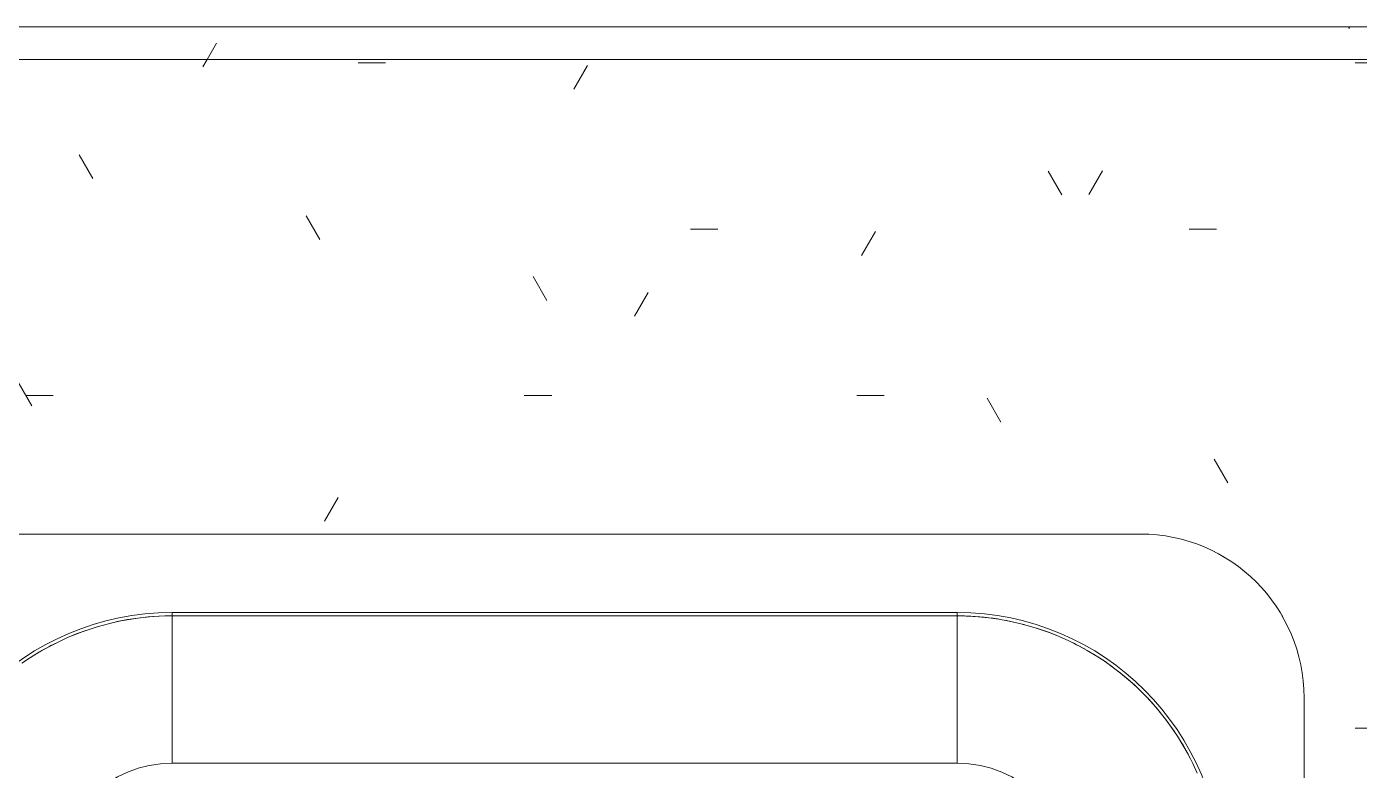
# Model space of a CAD drawing. Header units: millimetres. Extents: x 13463 to 25661, y -8446 to 5210.
# Drawn here: x 21583.5 to 21990.8, y -7471.8 to -7244.6 of the extents above; entities that cross this region are included whole.
import ezdxf

# ---------------------------------------------------------------- set-up
doc = ezdxf.new("R2010")
doc.units = ezdxf.units.MM
doc.layers.add('A-GENM', color=13, linetype='Continuous', lineweight=9)
doc.layers.add('G-IMPT', color=8, linetype='Continuous', lineweight=9)
pattern_1 = [(0, (14775.85, -10862.62), (203.2, 50.8), [8.382, -144.018, 8.382, -144.018, -812.8]), (0, (14775.85, -10862.62), (203.2, 50.8), [-304.8, 8.382, -296.418, 8.382, -144.018, -355.6]), (0, (14775.85, -10862.62), (203.2, 50.8), [-762, 8.382, -93.218, 8.382, -245.618]), (120, (14852.05, -10837.22), (-145.5941, 150.57636), [8.382, -144.018, 8.382, -144.018, -812.8]), (120, (14852.05, -10837.22), (-145.5941, 150.57636), [-304.8, 8.382, -296.418, 8.382, -144.018, -355.6]), (120, (14852.05, -10837.22), (-145.5941, 150.57636), [-762, 8.382, -93.218, 8.382, -245.618]), (240, (14877.45, -10735.62), (-57.6059, -201.37636), [8.382, -144.018, 8.382, -144.018, -812.8]), (240, (14877.45, -10735.62), (-57.6059, -201.37636), [-304.8, 8.382, -296.418, 8.382, -144.018, -355.6]), (240, (14877.45, -10735.62), (-57.6059, -201.37636), [-762, 8.382, -93.218, 8.382, -245.618])]

# ---------------------------------------------------------------- blocks, each defined once
blk = doc.blocks.new('CRT_MGN_COZ_Fogão a lenha completo - CRT_MGN_COZ_Fogão a lenha completo-5005769-VISTA SUPERIOR BANCADA CHURRASQUEIRA')
at = {"layer": 'A-GENM'}
h = blk.add_hatch(dxfattribs=at)
h.set_pattern_fill('FP_79', color=256, style=0, pattern_type=2)
h.set_pattern_definition(pattern_1)
h.paths.add_polyline_path([(16479.65, -7944.62), (16489.65, -7944.62), (16489.65, -7244.62), (13889.65, -7244.62), (13889.65, -7254.62), (16479.65, -7254.62), (16479.65, -7857.35)])
h = blk.add_hatch(dxfattribs=at)
h.set_pattern_fill('FP_79', color=256, style=0, pattern_type=2)
h.set_pattern_definition(pattern_1)
h.paths.add_polyline_path([(16479.65, -7944.62), (16479.65, -7254.62), (13889.65, -7254.62), (13889.65, -7944.62), (16294.59, -7944.62)])
h.paths.add_polyline_path([(15574.34, -7789.62), (14787.82, -7789.38), (14779.78, -7787.92), (14778.21, -7787.47), (14773.59, -7785.81), (14767.35, -7782.64), (14764.95, -7781.19), (14761.01, -7778.27), (14757.37, -7774.98), (14754.08, -7771.34), (14749.42, -7764.62), (14748.63, -7763.19), (14746.53, -7758.75), (14744.37, -7752.1), (14743.69, -7749.37), (14742.97, -7744.52), (14742.73, -7739.62), (14742.97, -7444.72), (14744.43, -7436.68), (14744.88, -7435.11), (14746.8, -7429.91), (14749.71, -7424.25), (14751.15, -7421.84), (14754.08, -7417.9), (14757.37, -7414.26), (14761.01, -7410.97), (14767.73, -7406.32), (14769.16, -7405.52), (14773.59, -7403.43), (14780.25, -7401.26), (14782.97, -7400.58), (14787.82, -7399.86), (14792.73, -7399.62), (15175.67, -7399.62), (15175.69, -7367.22), (15137.65, -7367.12), (15137.65, -7322.12), (15189.03, -7322.21), (15189.65, -7322.12), (15197.39, -7323.62), (15203.38, -7326.92), (15208.26, -7332.19), (15211.12, -7338.13), (15212.15, -7344.62), (15210.8, -7352.06), (15207.45, -7358.25), (15203.61, -7362.32), (15203.67, -7399.62), (15587.63, -7399.86), (15595.67, -7401.32), (15597.24, -7401.77), (15601.86, -7403.43), (15608.1, -7406.6), (15610.5, -7408.05), (15614.45, -7410.97), (15618.08, -7414.26), (15621.38, -7417.9), (15626.03, -7424.62), (15626.82, -7426.05), (15628.92, -7430.49), (15631.25, -7437.81), (15631.77, -7439.87), (15632.49, -7444.72), (15632.73, -7449.62), (15632.49, -7744.52), (15631.02, -7752.56), (15630.57, -7754.13), (15628.92, -7758.75), (15625.74, -7764.99), (15624.3, -7767.4), (15621.38, -7771.34), (15618.08, -7774.98), (15614.45, -7778.27), (15607.73, -7782.92), (15606.3, -7783.72), (15601.86, -7785.81), (15594.4, -7788.18), (15592.48, -7788.66), (15587.63, -7789.38), (15582.73, -7789.62)])
h.paths.add_polyline_path([(15137.38, -7342.89), (15137.56, -7342.96), (15137.39, -7342.96)])
h.paths.add_polyline_path([(15137.38, -7346.35), (15137.52, -7347.46), (15137.4, -7346.53)])
h.paths.add_polyline_path([(15110.85, -7367.12), (15110.85, -7322.12), (15135.8, -7322.12), (15136.35, -7323.22), (15136.35, -7324.32), (15137.1, -7324.17), (15137.38, -7326.93), (15137.42, -7330.14), (15137.19, -7330.93), (15137.44, -7333.57), (15137.53, -7334.92), (15137.25, -7334.92), (15137.19, -7335.41), (15137.48, -7353.77), (15137.53, -7354.32), (15137.39, -7355.85), (15137.1, -7365.07), (15136.35, -7365.07), (15136.35, -7366.35), (15135.8, -7367.12), (15115.32, -7367.12)])
h.paths.add_polyline_path([(15181.69, -7323.52), (15182.55, -7323.3), (15183.16, -7323.15), (15181.97, -7323.38)])
for p, q in [((16489.65, -7244.62), (13889.65, -7244.62)), ((13889.65, -7254.62), (16479.65, -7254.62))]:
    blk.add_line(p, q, dxfattribs=at)
for start, end in [(74.5807, 75.5383), (59.4617, 60.4193), (29.5807, 30.5383), (14.4617, 15.4193)]:
    blk.add_arc((15582.73, -7449.62), 50, start, end, dxfattribs=at)
at = {"layer": 'G-IMPT'}
for p, q in [((15203.63, -7399.62), (15582.73, -7399.62)), ((15286.73, -7424.62), (15284.5, -7424.66)), ((15286.73, -7423.62), (15526.73, -7423.62)), ((15286.73, -7424.62), (15286.73, -7423.62)), ((15286.73, -7424.62), (15526.73, -7424.62)), ((15526.73, -7424.62), (15286.73, -7424.62)), ((15286.73, -7424.62), (15286.73, -7469.62)), ((15526.73, -7424.62), (15526.73, -7423.62)), ((15526.73, -7469.62), (15526.73, -7424.62)), ((15551.45, -7428.55), (15551, -7428.41)), ((15250.97, -7433.07), (15250.41, -7433.35)), ((15568.53, -7436.43), (15568.15, -7436.2)), ((15574.23, -7440.27), (15573.75, -7439.92)), ((15632.73, -7449.62), (15632.73, -7739.62)), ((15286.73, -7469.62), (15526.73, -7469.62)), ((15598.28, -7468.87), (15597.99, -7468.3))]:
    blk.add_line(p, q, dxfattribs=at)
at = {"layer": 'G-IMPT', "flags": 128}
for points in [[(15240.84, -7439.08), (15243.5, -7437.3), (15246.23, -7435.63), (15249.02, -7434.06), (15251.87, -7432.61), (15254.78, -7431.28), (15257.74, -7430.06), (15260.74, -7428.96), (15263.79, -7427.98), (15266.87, -7427.12), (15269.99, -7426.39), (15273.13, -7425.78), (15276.29, -7425.3), (15279.47, -7424.95), (15282.66, -7424.72), (15285.86, -7424.62), (15286.73, -7424.62)], [(15526.73, -7424.62), (15529.92, -7424.68), (15533.12, -7424.88), (15536.3, -7425.2), (15539.47, -7425.64), (15542.62, -7426.21), (15545.74, -7426.91), (15548.83, -7427.74), (15551.89, -7428.68), (15554.91, -7429.75), (15557.88, -7430.94), (15560.8, -7432.24), (15563.67, -7433.66), (15566.48, -7435.19), (15569.22, -7436.84), (15571.9, -7438.59), (15574.5, -7440.45), (15577.03, -7442.41), (15579.48, -7444.48), (15581.84, -7446.63), (15584.11, -7448.88), (15586.3, -7451.22), (15588.38, -7453.65), (15590.37, -7456.15), (15592.26, -7458.74), (15594.04, -7461.4), (15595.72, -7464.12), (15597.28, -7466.91), (15598.73, -7469.77), (15600.07, -7472.67)], [(15528.96, -7424.67), (15527.59, -7424.62), (15526.73, -7424.62)]]:
    blk.add_lwpolyline(points, dxfattribs=at)
at = {"layer": 'G-IMPT'}
for centre, radius, start, end in [((15582.73, -7449.62), 50, 0, 90), ((15286.73, -7504.62), 81, 90, 180), ((15286.73, -7504.62), 80, 90, 112.5), ((15286.73, -7504.62), 80, 90, 91.5985), ((15526.73, -7504.62), 81, 360, 90), ((15526.73, -7504.62), 80, 74.25, 90), ((15526.73, -7504.62), 80, 88.4015, 90), ((15526.73, -7504.62), 80, 60.75, 72), ((15286.73, -7504.62), 80, 117, 121.5), ((15526.73, -7504.62), 80, 54, 58.5), ((15526.73, -7504.62), 80, 33.75, 51.971), ((15526.73, -7504.62), 80, 27, 31.5), ((15286.73, -7504.62), 35, 90, 180), ((15526.73, -7504.62), 35, 360, 90)]:
    blk.add_arc(centre, radius, start, end, dxfattribs=at)

msp = doc.modelspace()

# ---------------------------------------------------------------- block references
at = {"layer": 'A-GENM'}
msp.add_blockref('CRT_MGN_COZ_Fogão a lenha completo - CRT_MGN_COZ_Fogão a lenha completo-5005769-VISTA SUPERIOR BANCADA CHURRASQUEIRA', (6341.195, 0), dxfattribs=at)

doc.saveas('drawing.dxf')
